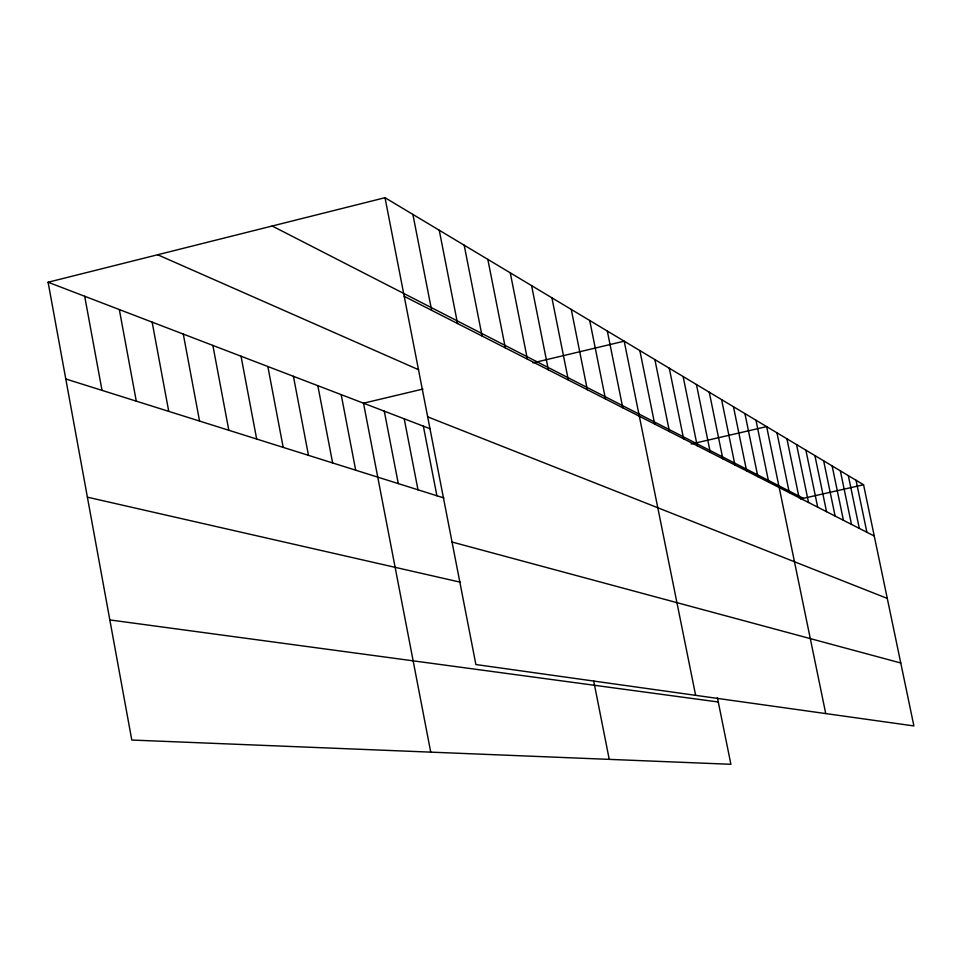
<?xml version="1.0" encoding="UTF-8"?>
<svg xmlns="http://www.w3.org/2000/svg" width="962" height="962" viewBox="0 0 962 962"><rect width="100%" height="100%" fill="white"/><g stroke="black" fill="none" stroke-linecap="round" stroke-linejoin="round"><path stroke-width="1.44" d="M717.399 697.63L730.904 764.297L131.794 740.043L48.1 282.239L385.016 197.703L863.563 484.764L913.9 725.937L475.889 664.538L385.016 197.703M422.991 389.045L363.516 403.198L430.735 752.14M532.9 362.89L624.194 341.173L695.634 695.346M691.125 444.023L766.654 426.623L825.733 713.576M800.576 498.953L863.563 484.764M109.836 619.925L718.289 701.995M87.398 497.174L460.293 582.19M452.044 542.027L900.769 662.998M65.789 378.968L443.891 497.955M48.1 282.239L429.93 428.667M427.669 416.847L887.289 598.424M157.648 254.75L418.614 369.745M404.208 296.332L874.254 536.014M272.186 226.01L803.378 498.328M856.048 480.254L866.894 532.263M848.316 475.613L859.306 528.391M840.343 470.827L851.49 524.398M832.13 465.909L843.433 520.298M823.652 460.822L835.112 516.053M814.91 455.579L826.538 511.676M805.879 450.156L817.688 507.166M796.56 444.564L808.537 502.501M786.916 438.792L799.085 497.679M776.959 432.816L789.309 492.7M755.976 420.226L768.722 482.202M744.925 413.6L757.864 476.671M733.465 406.722L746.62 470.935M721.584 399.591L734.956 464.983M709.247 392.195L722.859 458.814M696.44 384.511L710.281 452.393M683.128 376.527L697.209 445.731M669.275 368.218L683.609 438.804M654.869 359.572L669.456 431.577M639.85 350.565L654.701 424.062M607.335 331.072L622.775 407.78M589.718 320.49L605.459 398.953M571.26 309.427L587.325 389.706M551.911 297.823L568.314 380.002M531.601 285.642L548.364 369.829M593.686 680.916L609.247 759.367M510.269 272.847L527.392 359.139M487.83 259.379L505.327 347.883M464.189 245.202L482.082 336.039M439.249 230.231L457.551 323.533M412.89 214.43L431.637 310.317M423.364 426.142L436.904 495.755M404.22 418.807L417.989 489.802M384.283 411.159L398.292 483.597M341.185 394.636L355.687 470.202M317.845 385.678L332.624 462.938M293.422 376.31L308.477 455.339M267.845 366.51L283.189 447.378M241.029 356.217L256.662 439.033M212.867 345.418L228.824 430.279M183.285 334.079L199.555 421.067M152.14 322.126L168.747 411.375M119.324 309.548L136.279 401.154M84.692 296.272L102.008 390.368"/></g></svg>
